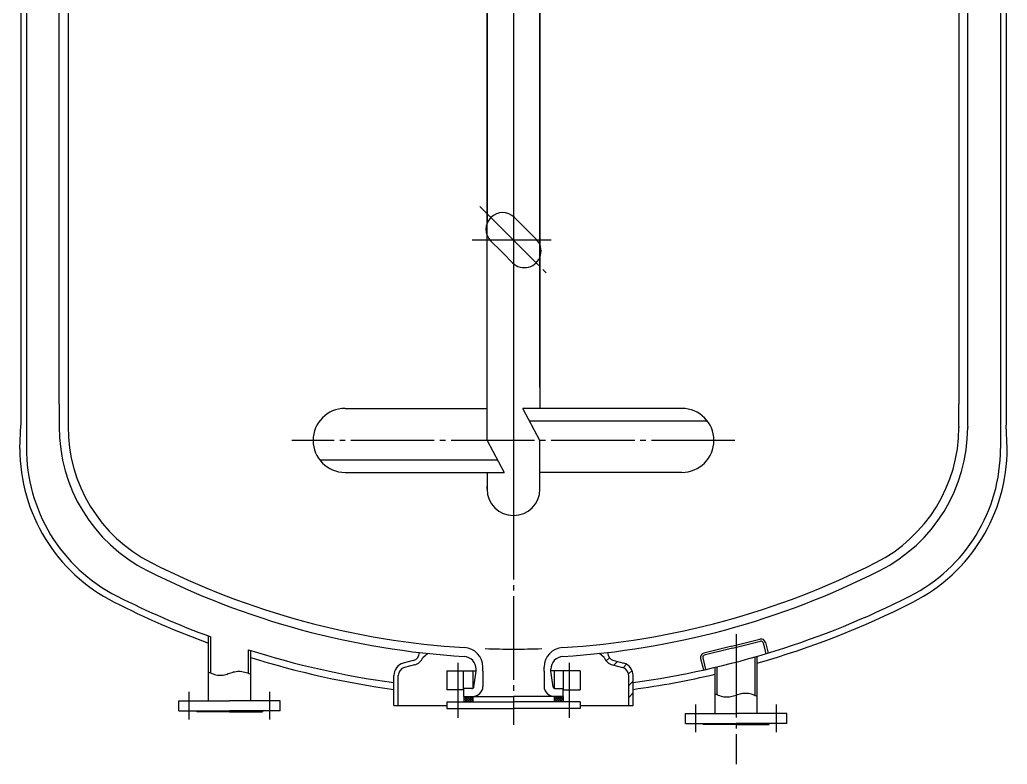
# Model space of a CAD drawing. Extents: x -1610 to 598, y -220 to 621.
# Drawn here: x -1573.3 to -1395.9, y 156.8 to 290.6 of the extents above; entities that cross this region are included whole.
import ezdxf

# ---------------------------------------------------------------- set-up
doc = ezdxf.new("R2010")
doc.units = 0
doc.linetypes.add('DASHDOT', pattern=[18, 15, -1, 1, -1])
doc.layers.get('0').update_dxf_attribs({"linetype": 'CONTINUOUS'})
for name, color, linetype in [('1', 7, 'CONTINUOUS'), ('2', 94, 'DASHDOT'), ('70', 8, 'CONTINUOUS')]:
    doc.layers.add(name, color=color, linetype=linetype)

# ---------------------------------------------------------------- blocks, each defined once
blk = doc.blocks.new('*U164')
at = {"layer": '1'}
for p, q in [((132.14, 297.91), (132.14, 253.98)), ((141.64, 297.91), (141.64, 250.1)), ((136.89, 255.22), (139.01, 253.1)), ((141.14, 250.98), (139.01, 253.1)), ((132.14, 214.98), (132.14, 251.82)), ((132.65, 250.98), (134.77, 248.85)), ((136.89, 246.73), (134.77, 248.85)), ((141.64, 247.97), (141.64, 220.73)), ((106.64, 220.73), (132.14, 220.73)), ((141.64, 214.98), (138.59, 220.73)), ((167.14, 220.73), (138.59, 220.73)), ((139.77, 218.51), (171.68, 218.51)), ((132.14, 214.98), (135.2, 209.23)), ((141.64, 206.23), (141.64, 214.98)), ((134.02, 211.45), (102.1, 211.45)), ((106.64, 209.23), (135.2, 209.23)), ((132.14, 209.23), (132.14, 206.23, 6.28)), ((167.14, 209.23), (141.64, 209.23)), ((132.14, 206.23), (132.14, 206.73)), ((141.64, 206.23), (141.64, 206.73))]:
    blk.add_line(p, q, dxfattribs=at)
for centre, radius, start, end in [((134.95, 252.92), 3, 45, 225), ((138.84, 249.03), 3, 225, 405), ((106.64, 214.98), 5.75, 90, 270), ((167.14, 214.98), 5.75, 270, 450), ((136.89, 206.23), 4.75, 180, 360)]:
    blk.add_arc(centre, radius, start, end, dxfattribs=at)
at = {"layer": '2'}
for p, q in [((136.89, 300.98), (136.89, 200.78, 6.28)), ((130.87, 257), (142.74, 245.12, 6.28)), ((143.65, 250.98), (129.45, 250.98, 6.28)), ((176.67, 214.98), (97.08, 214.98))]:
    blk.add_line(p, q, dxfattribs=at)
blk = doc.blocks.new('*U52')
for p, q in [((82.09, 173.32), (82.26, 173.25, 1)), ((82.26, 173.25), (82.45, 173.18)), ((82.45, 173.18), (82.68, 173.09)), ((82.68, 173.09), (82.92, 173.01)), ((82.92, 173.01), (83.17, 172.93)), ((83.17, 172.93), (83.44, 172.86)), ((83.44, 172.86), (83.71, 172.81)), ((83.71, 172.81), (83.97, 172.78)), ((83.97, 172.78), (84.23, 172.77)), ((84.23, 172.77), (84.48, 172.78)), ((84.48, 172.78), (84.73, 172.81)), ((84.73, 172.81), (84.97, 172.86)), ((84.97, 172.86), (85.2, 172.92)), ((85.2, 172.92), (85.43, 172.98)), ((85.43, 172.98), (85.66, 173.06)), ((85.66, 173.06), (85.89, 173.14)), ((85.89, 173.14), (86.12, 173.21)), ((86.12, 173.21), (86.35, 173.29)), ((86.35, 173.29), (86.59, 173.36)), ((86.59, 173.36), (86.82, 173.41)), ((86.82, 173.41), (87.06, 173.46)), ((87.06, 173.46), (87.31, 173.49)), ((87.31, 173.49), (87.56, 173.5)), ((87.56, 173.5), (87.81, 173.49)), ((87.81, 173.49), (88.08, 173.46)), ((88.08, 173.46), (88.35, 173.41)), ((88.35, 173.41), (88.61, 173.34)), ((88.61, 173.34), (88.87, 173.26)), ((88.87, 173.26), (89.11, 173.18)), ((89.11, 173.18), (89.33, 173.1)), ((89.33, 173.1), (89.53, 173.02)), ((89.53, 173.02), (89.69, 172.95))]:
    blk.add_line(p, q)
blk = doc.blocks.new('*U41')
for p, q in [((127.99, 168.32), (128.65, 168.98)), ((127.99, 168.74), (128.22, 168.98)), ((127.99, 168.63), (128.64, 167.98)), ((128.07, 167.98), (129.07, 168.98)), ((128.07, 168.98), (129.07, 167.98)), ((128.49, 168.98), (129.49, 167.98)), ((128.5, 167.98), (129.5, 168.98)), ((128.92, 168.98), (129.59, 168.3)), ((128.92, 167.98), (129.59, 168.65)), ((129.34, 168.98), (129.59, 168.72)), ((127.99, 168.2), (128.22, 167.98)), ((129.35, 167.98), (129.59, 168.22, 1))]:
    blk.add_line(p, q)
blk = doc.blocks.new('*U43')
for p, q in [((144.87, 168.98), (144.19, 168.3)), ((144.44, 168.98), (144.19, 168.72)), ((144.86, 167.98), (144.19, 168.65)), ((145.29, 168.98), (144.29, 167.98)), ((145.29, 167.98), (144.29, 168.98)), ((145.71, 167.98), (144.71, 168.98)), ((145.72, 168.98), (144.72, 167.98)), ((145.79, 168.32), (145.14, 168.98)), ((145.79, 168.63), (145.14, 167.98)), ((145.79, 168.74), (145.56, 168.98)), ((144.44, 167.98), (144.19, 168.22)), ((145.79, 168.2), (145.57, 167.98, 1))]:
    blk.add_line(p, q)
blk = doc.blocks.new('*U53')
for p, q in [((173.09, 169.43), (173.26, 169.37, 1)), ((173.26, 169.37), (173.45, 169.29)), ((173.45, 169.29), (173.67, 169.2)), ((173.67, 169.2), (173.92, 169.12)), ((173.92, 169.12), (174.17, 169.04)), ((174.17, 169.04), (174.44, 168.97)), ((174.44, 168.97), (174.7, 168.91)), ((174.7, 168.91), (174.97, 168.88)), ((174.97, 168.88), (175.23, 168.87)), ((175.23, 168.87), (175.48, 168.88)), ((175.48, 168.88), (175.72, 168.91)), ((175.72, 168.91), (175.96, 168.95)), ((175.96, 168.95), (176.2, 169.01)), ((176.2, 169.01), (176.43, 169.07)), ((176.43, 169.07), (176.66, 169.15)), ((176.66, 169.15), (176.89, 169.22)), ((176.89, 169.22), (177.12, 169.3)), ((177.12, 169.3), (177.35, 169.37)), ((177.35, 169.37), (177.59, 169.44)), ((177.59, 169.44), (177.82, 169.49)), ((177.82, 169.49), (178.06, 169.54)), ((178.06, 169.54), (178.31, 169.57)), ((178.31, 169.57), (178.56, 169.58)), ((178.56, 169.58), (178.82, 169.57)), ((178.82, 169.57), (179.08, 169.53)), ((179.08, 169.53), (179.35, 169.48)), ((179.35, 169.48), (179.61, 169.41)), ((179.61, 169.41), (179.87, 169.33)), ((179.87, 169.33), (180.11, 169.24)), ((180.11, 169.24), (180.33, 169.16)), ((180.33, 169.16), (180.53, 169.08)), ((180.53, 169.08), (180.69, 169.01))]:
    blk.add_line(p, q)

msp = doc.modelspace()

# ---------------------------------------------------------------- linework, layer by layer
for p, q in [((-1467.94321, 175.35589), (-1467.37529, 175.92381)), ((-1466.59424, 174.58375), (-1465.94111, 175.23688)), ((-1464.92386, 174.13302), (-1464.31766, 174.73922)), ((-1463.93228, 173.00349), (-1463.29824, 173.63753)), ((-1463.90367, 170.91099), (-1463.10375, 171.71091)), ((-1463.90367, 168.78988), (-1463.10375, 169.5898)), ((-1463.21156, 167.36088), (-1463.10375, 167.46869))]:
    msp.add_line(p, q)
at = {"layer": '1'}
for p, q in [((-1489.3506, 231.61634), (-1489.3506, 421.4759, 6.28319)), ((-1479.8506, 224.52781), (-1479.8506, 421.4759)), ((-1566.2006, 221.4759), (-1566.2006, 348.9759)), ((-1564.6006, 348.9759), (-1564.6006, 221.4759)), ((-1404.6006, 348.9759), (-1404.6006, 221.4759)), ((-1403.0006, 221.4759), (-1403.0006, 348.9759)), ((-1572.1006, 343.9759), (-1572.1006, 250.8749)), ((-1397.1006, 343.9759), (-1397.1006, 217.7259)), ((-1396.1006, 343.9759), (-1396.1006, 217.7259)), ((-1573.1006, 328.6764), (-1573.1006, 251.2754)), ((-1573.1006, 252.78191), (-1573.1006, 217.7259)), ((-1572.1006, 253.18241), (-1572.1006, 217.7259)), ((-1566.2006, 221.4759), (-1566.2006, 217.29145)), ((-1564.6006, 221.4759), (-1564.6006, 217.29145, 6.28319)), ((-1404.6006, 217.4759), (-1404.6006, 221.4759, 6.28319)), ((-1403.0006, 217.4759), (-1403.0006, 221.4759)), ((-1573.3006, 213.52416), (-1573.1006, 217.7259)), ((-1572.1006, 217.7259), (-1572.1006, 213.52416, 6.28319)), ((-1404.6006, 217.4759), (-1404.6006, 217.29145)), ((-1403.0006, 217.4759), (-1403.0006, 217.29145)), ((-1397.1006, 217.7259), (-1397.1006, 213.7259)), ((-1395.9006, 213.52416), (-1396.1006, 217.7259)), ((-1397.1006, 213.7259), (-1397.1006, 213.52416)), ((-1539.4001, 168.19337), (-1539.4001, 179.81661)), ((-1538.9996, 173.16063), (-1538.9996, 179.6686)), ((-1445.36765, 178.00439), (-1440.32162, 179.2625)), ((-1445.36765, 178.00439), (-1450.41367, 176.74627)), ((-1445.2709, 177.61636), (-1450.31838, 176.35789, 6.28319)), ((-1445.2709, 177.61636), (-1440.22342, 178.87484)), ((-1439.73975, 178.58422), (-1439.25611, 176.64445)), ((-1439.35246, 178.68017), (-1438.87369, 176.75994)), ((-1532.2016, 173.11181), (-1532.2016, 177.34131, 6.28319)), ((-1531.8011, 168.19337), (-1531.8011, 177.21492)), ((-1450.996, 175.7771), (-1450.48206, 173.71578)), ((-1450.609, 175.87421), (-1450.09252, 173.80273)), ((-1441.2016, 169.17443), (-1441.2016, 176.0732)), ((-1440.8011, 165.89907), (-1440.8011, 176.18858)), ((-1490.1006, 173.4759), (-1490.1006, 174.25073, 6.28319)), ((-1479.1006, 173.4759), (-1479.1006, 174.25073)), ((-1448.4001, 165.89907), (-1448.4001, 174.19259, 6.28319)), ((-1447.9996, 169.27099), (-1447.9996, 174.28773)), ((-1496.6016, 173.5744), (-1491.3006, 173.5744)), ((-1496.6016, 173.5744), (-1496.6016, 170.1754)), ((-1493.6016, 170.1754), (-1493.6016, 173.5744)), ((-1491.9006, 173.5744), (-1491.9006, 170.42912)), ((-1491.70579, 170.71643), (-1491.3006, 173.4759, 6.28319)), ((-1491.3006, 173.4759), (-1491.3006, 173.84999, 6.28319)), ((-1490.1006, 173.4759), (-1490.1006, 170.7759)), ((-1479.1006, 173.4759), (-1479.1006, 170.7759)), ((-1477.9006, 173.4759), (-1477.9006, 173.84999)), ((-1472.5996, 173.5744), (-1477.9006, 173.5744)), ((-1477.49541, 170.71643), (-1477.9006, 173.4759, 6.28319)), ((-1477.3006, 173.5744), (-1477.3006, 170.42912)), ((-1475.5996, 170.1754), (-1475.5996, 173.5744)), ((-1472.5996, 173.5744), (-1472.5996, 170.1754)), ((-1492.10056, 170.3754), (-1493.6016, 170.3754)), ((-1493.5011, 168.9759), (-1493.5011, 170.3754)), ((-1477.10064, 170.3754), (-1475.5996, 170.3754)), ((-1475.7001, 168.9759), (-1475.7001, 170.3754)), ((-1493.5011, 170.1754), (-1496.6016, 170.1754)), ((-1493.5011, 168.9759), (-1493.5011, 167.9769)), ((-1493.5011, 168.9759), (-1484.6016, 168.9759, 6.28319)), ((-1491.9006, 168.9759), (-1491.9006, 167.9769)), ((-1475.7001, 168.9759), (-1484.5996, 168.9759)), ((-1475.7001, 168.9759), (-1484.5996, 168.9759, 6.28319)), ((-1477.3006, 168.9759), (-1477.3006, 167.9769)), ((-1475.7001, 170.1754), (-1472.5996, 170.1754)), ((-1475.7001, 168.9759), (-1475.7001, 167.9769)), ((-1544.6996, 168.19337), (-1535.6006, 168.19337)), ((-1544.6996, 166.39337), (-1544.6996, 168.19337)), ((-1526.5016, 168.19337), (-1535.6006, 168.19337)), ((-1526.5016, 166.39337), (-1526.5016, 168.19337)), ((-1496.6016, 167.9769), (-1484.6016, 167.9769)), ((-1496.6016, 167.9769), (-1496.6016, 166.7769)), ((-1496.6016, 166.7769), (-1484.6016, 166.7769)), ((-1472.5996, 167.9769), (-1484.5996, 167.9769)), ((-1472.5996, 166.7769), (-1484.5996, 166.7769)), ((-1472.5996, 167.9769), (-1472.5996, 166.7769)), ((-1544.6996, 166.39337), (-1535.6006, 166.39337)), ((-1541.5001, 166.39337), (-1541.5001, 166.19387)), ((-1535.6006, 166.19387), (-1541.5001, 166.19387)), ((-1526.5016, 166.39337), (-1535.6006, 166.39337)), ((-1535.6006, 166.19387), (-1529.7011, 166.19387)), ((-1529.7011, 166.39337), (-1529.7011, 166.19387)), ((-1453.6996, 165.89907), (-1444.6006, 165.89907)), ((-1453.6996, 164.09907), (-1453.6996, 165.89907, 6.28319)), ((-1435.5016, 165.89907), (-1444.6006, 165.89907)), ((-1435.5016, 164.09907), (-1435.5016, 165.89907)), ((-1453.6996, 164.09907), (-1444.6006, 164.09907, 6.28319)), ((-1450.5001, 163.89957), (-1450.5001, 164.09907)), ((-1444.6006, 163.89957), (-1450.5001, 163.89957)), ((-1435.5016, 164.09907), (-1444.6006, 164.09907)), ((-1444.6006, 163.89957), (-1438.7011, 163.89957)), ((-1438.7011, 163.89957), (-1438.7011, 164.09907))]:
    msp.add_line(p, q, dxfattribs=at)
for centre, radius, start, end in [((-1537.4006, 217.29145), 28.8, 179.6330423, 243.1244059), ((-1537.4006, 217.29145), 27.2, 179.6114562, 243.1244059), ((-1431.8006, 217.29145), 27.2, 296.8755941, 0), ((-1431.8006, 217.29145), 28.8, 296.8755941, 0), ((-1542.3506, 213.52416), 30.95, 180, 243.1244059), ((-1542.3506, 213.52416), 29.75, 179.6114562, 243.1244059), ((-1426.8506, 213.52416), 29.75, 296.8755941, 0), ((-1426.8506, 213.52416), 30.95, 296.8755941, 0), ((-1484.6006, 321.4759), 145.6, 243.1244059, 266.5112861), ((-1484.6006, 321.4759), 144, 243.1244059, 266.5018134), ((-1484.6006, 321.4759), 144, 273.4981866, 296.8755941), ((-1484.6006, 321.4759), 145.6, 273.4887139, 296.8755941), ((-1484.6006, 327.4759), 157.5, 243.1244059, 249.7943663), ((-1484.6006, 327.4759), 157.5, 277.8446689, 296.8755941), ((-1484.6006, 327.4759), 158.7, 243.1244059, 249.79974), ((-1484.6006, 327.4759), 158.7, 286.0209779, 296.8755941), ((-1440.12821, 178.48675), 0.7995, 14, 104), ((-1493.6006, 174.25073), 3.5, 0, 86.5018134), ((-1484.6006, 321.4759), 144, 267.983437, 270), ((-1484.6006, 321.4759), 144, 270, 272.016563), ((-1475.6006, 174.25073), 3.5, 93.4981866, 180), ((-1440.1269, 178.48769), 0.399, 14, 104), ((-1484.6006, 327.4759), 157.5, 252.4084944, 262.1545967), ((-1484.6006, 327.4759), 158.7, 252.6973124, 262.2142885), ((-1493.6006, 173.84999), 2.3, 0, 86.5112861), ((-1475.6006, 173.84999), 2.3, 93.4887139, 180), ((-1450.22025, 175.97052), 0.7995, 104, 194), ((-1450.22185, 175.97074), 0.399, 104, 194), ((-1484.6006, 327.4759), 158.7, 277.7849827, 283.1856185), ((-1492.10056, 170.7744), 0.399, 270, 351.6465783), ((-1491.9006, 170.7759), 1.8, 270, 0), ((-1477.3006, 170.7759), 1.8, 180, 270), ((-1477.10064, 170.7744), 0.399, 188.3534217, 270)]:
    msp.add_arc(centre, radius, start, end, dxfattribs=at)
at = {"layer": '2'}
for p, q in [((-1484.6006, 420.9749), (-1484.6006, 163.85067)), ((-1444.6006, 180.18264), (-1444.6006, 156.77384)), ((-1494.6016, 174.98622), (-1494.6016, 165.1168)), ((-1474.5996, 174.98622), (-1474.5996, 165.1168)), ((-1542.8501, 164.8082), (-1542.8501, 169.7845)), ((-1528.3511, 164.8082), (-1528.3511, 169.7845)), ((-1451.8501, 162.5139), (-1451.8501, 167.4902)), ((-1437.3511, 162.5139), (-1437.3511, 167.4902))]:
    msp.add_line(p, q, dxfattribs=at)
at = {"layer": '70'}
for p, q in [((-1500.87944, 175.96933), (-1500.02966, 176.6957)), ((-1468.32376, 175.96933), (-1469.17354, 176.6957)), ((-1502.61157, 175.41119), (-1504.3949, 174.93335, 6.28319)), ((-1502.40454, 174.63853), (-1504.18787, 174.16068, 6.28319)), ((-1466.79866, 174.63853), (-1465.01533, 174.16068, 6.28319)), ((-1466.59163, 175.41119), (-1464.8083, 174.93335, 6.28319)), ((-1506.09945, 167.36088), (-1506.09945, 172.71194, 6.28319)), ((-1505.29953, 167.36088), (-1505.29953, 172.71194, 6.28319)), ((-1463.90367, 167.36088), (-1463.90367, 172.71194)), ((-1463.10375, 167.36088), (-1463.10375, 172.71194)), ((-1506.09945, 167.36088), (-1496.6004, 167.36088)), ((-1472.6028, 167.36088), (-1463.10375, 167.36088))]:
    msp.add_line(p, q, dxfattribs=at)
for centre, radius, start, end in [((-1502.99976, 176.85993), 1.49985, 285, 0), ((-1502.99976, 176.85993), 2.29977, 285, 337.2161277), ((-1466.20344, 176.85993), 2.29977, 202.7838723, 255), ((-1466.20344, 176.85993), 1.49985, 180, 255), ((-1503.79968, 172.71194), 2.29977, 105, 180), ((-1503.79968, 172.71194), 1.49985, 105, 180), ((-1465.40352, 172.71194), 1.49985, 0, 75), ((-1465.40352, 172.71194), 2.29977, 0, 75)]:
    msp.add_arc(centre, radius, start, end, dxfattribs=at)

# ---------------------------------------------------------------- block references
for name in ['*U164', '*U52', '*U41', '*U43', '*U53']:
    msp.add_blockref(name, (-1621.4936, 0))

doc.saveas('drawing.dxf')
